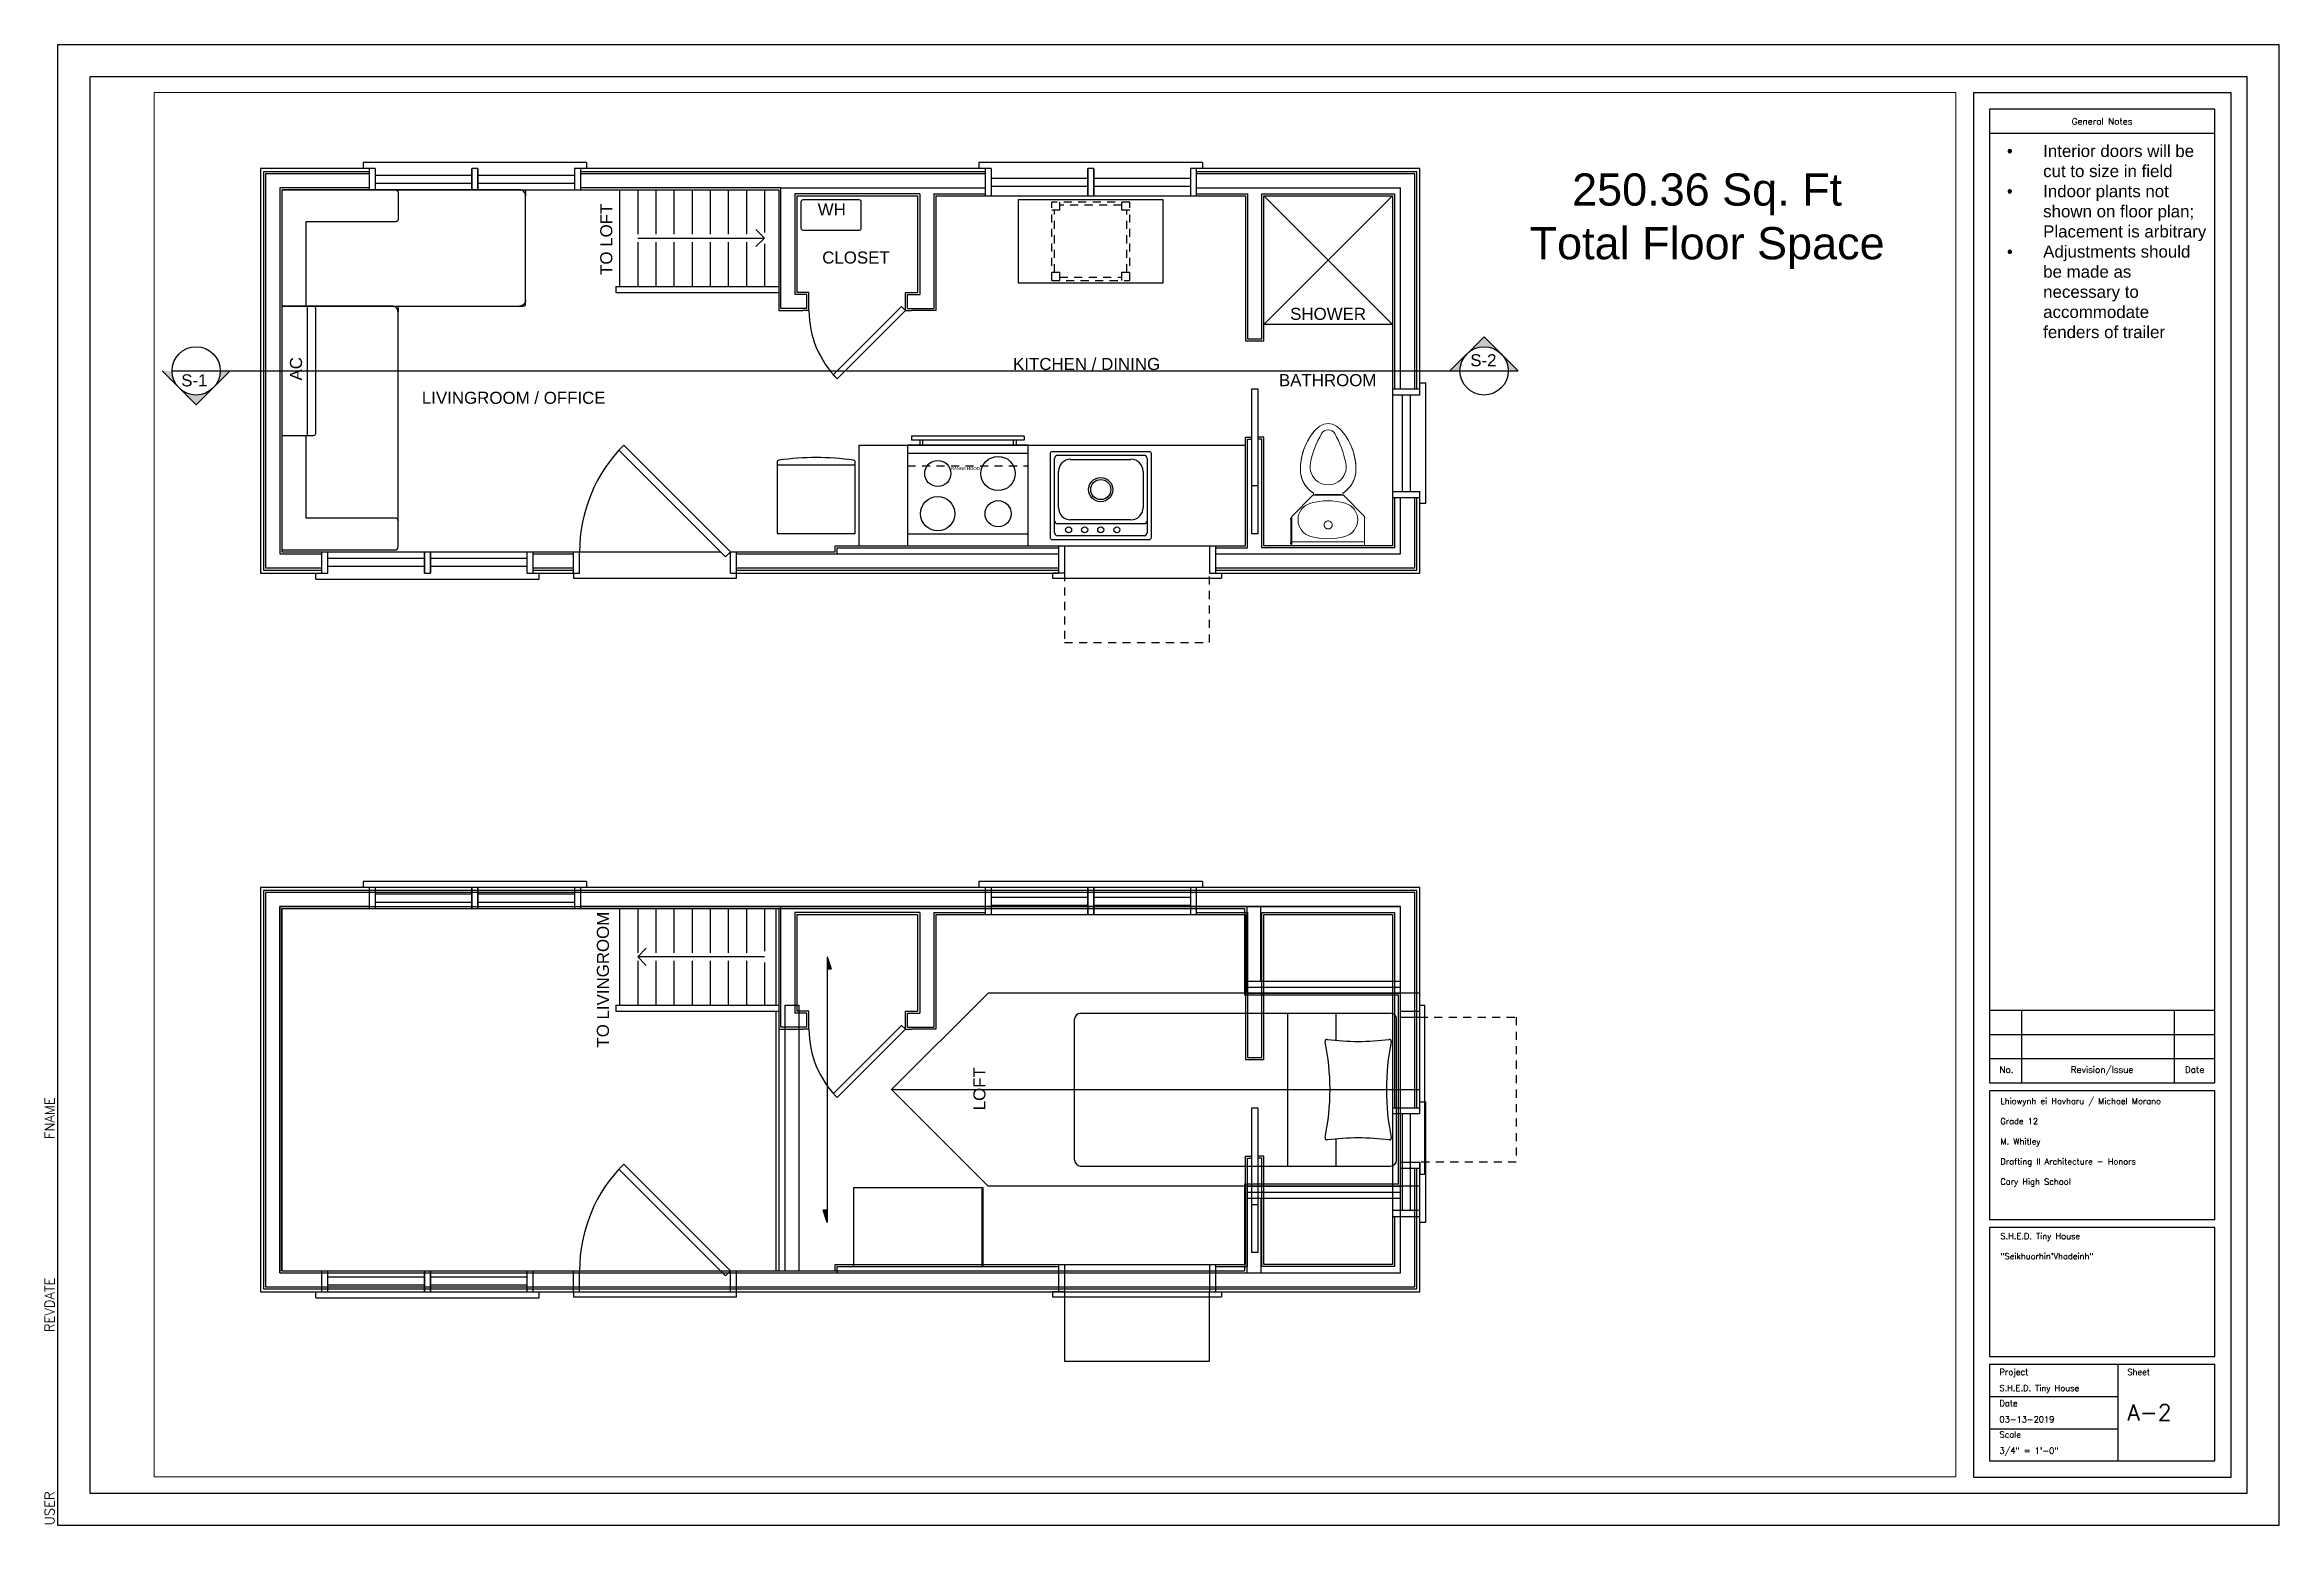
# Paper-space layout 'Floor Plan' of a CAD drawing. Header units: inches. Extents: x -0.2 to 34.5, y 0 to 23.
import ezdxf
from ezdxf.enums import TextEntityAlignment as Align

# ---------------------------------------------------------------- set-up
doc = ezdxf.new("R2010")
doc.units = ezdxf.units.IN
doc.header["$MEASUREMENT"] = 0
doc.linetypes.add('HIDDEN2', pattern=[0.1875, 0.125, -0.0625])
for name, color, linetype in [('Footprint', 253, 'Continuous'), ('Hidden Line', 7, 'HIDDEN2'), ('Plumbing', 4, 'Continuous'), ('Viewport', 5, 'Continuous')]:
    doc.layers.add(name, color=color, linetype=linetype)
doc.layers.add('P-SANR-FIXT', color=7, linetype='Continuous', lineweight=9)
doc.styles.add('Roman', font='romans')
doc.styles.get("Standard").update_dxf_attribs({"font": 'arial.ttf'})

# ---------------------------------------------------------------- blocks, each defined once
blk = doc.blocks.new('FamilyGeomCombi__2530-Back0')
at = {"layer": 'P-SANR-FIXT'}
for p, q in [((-6.11, 23.79), (-6.09, 23.84)), ((-4.14, 27.61), (-4.1, 27.67)), ((4.1, 27.66), (4.14, 27.6)), ((6.1, 23.83), (6.11, 23.79)), ((-6.72, 17.39), (-6.72, 17.41)), ((-6.7, 21.42), (-6.7, 21.45)), ((6.7, 21.46), (6.71, 21.4)), ((6.72, 17.41), (6.72, 17.4)), ((-3.8, 12.57), (-8.95, 7.43)), ((-6.17, 15.89), (-6.18, 15.91)), ((-5.29, 14.56), (-5.3, 14.57)), ((-3.88, 13.29), (-3.9, 13.3)), ((3.68, 12.63), (-3.68, 12.63)), ((-3.63, 13.15), (-3.63, 12.63)), ((-3.25, 12.78), (-3.13, 12.78)), ((-3.25, 12.78), (-3.25, 12.63)), ((-2.86, 12.79), (-3.14, 12.79)), ((-3.14, 12.79), (-3.14, 12.78)), ((-3.13, 12.78), (3.12, 12.78)), ((-2.86, 12.78), (-2.86, 12.79)), ((3.14, 12.79), (2.86, 12.79)), ((2.86, 12.79), (2.86, 12.78)), ((3.12, 12.78), (3.25, 12.78)), ((3.14, 12.78), (3.14, 12.79)), ((3.25, 12.63), (3.25, 12.78)), ((3.62, 12.63), (3.62, 13.15)), ((8.95, 7.43), (3.8, 12.57)), ((3.9, 13.3), (3.88, 13.28)), ((5.31, 14.57), (5.29, 14.55)), ((6.18, 15.91), (6.17, 15.89)), ((-9.32, 6.83), (-9.32, 6.55)), ((-9.3, 6.83), (-9.32, 6.83)), ((-9.32, 6.55), (-9.3, 6.55)), ((-9.3, 6.81), (-9.3, 6.94)), ((-9, 6.94), (-9.3, 6.94)), ((-9.3, 0.56), (-9.3, 6.81)), ((-9, 7.3), (-9, 1)), ((9, 1), (9, 7.3)), ((-9.32, 0.83), (-9.32, 0.55)), ((-9.3, 0.83), (-9.32, 0.83)), ((-9.32, 0.55), (-9.3, 0.55)), ((-9.3, 0.44), (-9.3, 0.56)), ((-9.3, 0.44), (-9, 0.44)), ((9, 1), (-9, 1)), ((-9, 1), (-9, 0)), ((9, 0), (9, 1))]:
    blk.add_line(p, q, dxfattribs=at)
for points in [[(-4.1, 27.67), (-3.87, 27.97), (-3.52, 28.42), (-3.14, 28.85), (-2.93, 29.07)], [(2.93, 29.07), (2.08, 29.77), (1.08, 30.22), (0, 30.4), (-1.08, 30.22), (-2.08, 29.77), (-2.93, 29.07)], [(2.93, 29.07), (3.31, 28.65), (3.68, 28.22), (4.03, 27.76), (4.1, 27.66)], [(-6.7, 21.45), (-6.61, 21.94), (-6.48, 22.52), (-6.33, 23.09), (-6.15, 23.66), (-6.11, 23.79)], [(-6.09, 23.84), (-5.95, 24.22), (-5.73, 24.77), (-5.49, 25.31), (-5.23, 25.85), (-5.12, 26.06)], [(-5.12, 26.06), (-4.83, 26.55), (-4.53, 27.04), (-4.21, 27.51), (-4.14, 27.61)], [(4.14, 27.6), (4.36, 27.3), (4.67, 26.82), (4.96, 26.33), (5.12, 26.06)], [(5.12, 26.06), (5.39, 25.53), (5.64, 24.99), (5.87, 24.44), (6.08, 23.89), (6.1, 23.83)], [(6.11, 23.79), (6.26, 23.32), (6.42, 22.75), (6.56, 22.17), (6.68, 21.59), (6.7, 21.46)], [(-6.91, 18.99), (-6.89, 19.58), (-6.86, 20.18), (-6.8, 20.77), (-6.72, 21.36), (-6.7, 21.42)], [(-6.72, 17.41), (-6.76, 17.56), (-6.81, 17.83), (-6.85, 18.11), (-6.88, 18.38), (-6.9, 18.66), (-6.91, 18.93), (-6.91, 18.99)], [(-6.18, 15.91), (-6.22, 16), (-6.34, 16.25), (-6.44, 16.5), (-6.54, 16.76), (-6.62, 17.03), (-6.69, 17.29), (-6.72, 17.39)], [(6.72, 17.4), (6.71, 17.35), (6.64, 17.08), (6.56, 16.82), (6.46, 16.56), (6.36, 16.3), (6.25, 16.05), (6.18, 15.91)], [(6.71, 21.4), (6.77, 21.01), (6.84, 20.42), (6.88, 19.82), (6.9, 19.23), (6.91, 18.99)], [(6.91, 18.99), (6.9, 18.71), (6.88, 18.44), (6.86, 18.16), (6.82, 17.89), (6.77, 17.62), (6.72, 17.41)], [(-5.3, 14.57), (-5.33, 14.6), (-5.51, 14.82), (-5.67, 15.04), (-5.82, 15.27), (-5.96, 15.51), (-6.1, 15.75), (-6.17, 15.89)], [(-4.14, 13.46), (-4.36, 13.63), (-4.57, 13.81), (-4.77, 14), (-4.97, 14.19), (-5.15, 14.39), (-5.29, 14.56)], [(-3.9, 13.3), (-3.97, 13.35), (-4.08, 13.42), (-4.14, 13.46)], [(-3.63, 13.15), (-3.74, 13.21), (-3.86, 13.27), (-3.88, 13.29)], [(3.88, 13.28), (3.8, 13.24), (3.68, 13.18), (3.62, 13.15)], [(4.14, 13.46), (4.03, 13.38), (3.92, 13.31), (3.9, 13.3)], [(5.29, 14.55), (5.19, 14.44), (5.01, 14.23), (4.81, 14.04), (4.61, 13.85), (4.4, 13.67), (4.18, 13.5), (4.14, 13.46)], [(6.17, 15.89), (6.13, 15.8), (5.99, 15.56), (5.85, 15.32), (5.7, 15.09), (5.54, 14.87), (5.37, 14.65), (5.31, 14.57)]]:
    blk.add_lwpolyline(points, dxfattribs=at)
for centre, radius, start, end in [((7.43, 19.26), 14.27, 136.5661, 151.5709), ((20.07, 15.5), 25, 150.2175, 168.2522), ((0, 26.99), 1.88, 29.7825, 150.2175), ((-20.07, 15.5), 25, 11.7478, 29.7825), ((-7.43, 19.26), 14.27, 28.4291, 43.4339), ((7.94, 18.99), 14.84, 151.5709, 180), ((-7.94, 18.99), 14.84, 0, 28.4291), ((0, 18.99), 6.91, 180, 233.187), ((0, 19.68), 4.5, 168.2522, 11.7478), ((0, 18.99), 6.91, 306.813, 0), ((-0.07, -5.23), 16.44, 75.1026, 104.8974), ((-2.12, 16.15), 3.36, 233.187, 243.4805), ((-3.68, 12.45), 0.172, 90, 135), ((2.12, 16.15), 3.36, 296.5195, 306.813), ((3.68, 12.45), 0.172, 45, 90), ((-8.83, 7.3), 0.172, 135, 180), ((-3.19, 6.5), 4.3, 104.8974, 180), ((-3.19, 6.5), 4.3, 180, 255.1026), ((3.05, 6.5), 4.3, 0, 75.1026), ((3.05, 6.5), 4.3, 284.8974, 360), ((8.83, 7.3), 0.172, 0, 45), ((-0.07, 18.23), 16.44, 255.1026, 284.8974)]:
    blk.add_arc(centre, radius, start, end, dxfattribs=at)
for points, start_tangent, end_tangent in [([(1.01, 5.22), (0.96, 5.52), (0.82, 5.8), (0.6, 6.02), (0.32, 6.17), (0.01, 6.22), (-0.3, 6.17), (-0.59, 6.02), (-0.81, 5.8), (-0.95, 5.52), (-0.99, 5.22)], (0, 1), (0, -1)), ([(-0.99, 5.22), (-0.98, 5.05), (-0.93, 4.88), (-0.9, 4.8), (-0.86, 4.73), (-0.82, 4.65), (-0.77, 4.58), (-0.71, 4.52), (-0.65, 4.46), (-0.58, 4.41), (-0.5, 4.36), (-0.43, 4.32), (-0.34, 4.28), (-0.17, 4.24), (0.01, 4.22), (0.19, 4.23), (0.36, 4.28), (0.44, 4.32), (0.52, 4.36), (0.59, 4.41), (0.66, 4.46), (0.72, 4.52), (0.78, 4.58), (0.83, 4.65), (0.88, 4.73), (0.92, 4.8), (0.95, 4.88), (0.99, 5.05), (1.01, 5.22)], (0, -1), (0, 1))]:
    blk.add_spline(points, degree=3, dxfattribs=dict(at, start_tangent=start_tangent, end_tangent=end_tangent))

psp = doc.layouts.new('Floor Plan')

# ---------------------------------------------------------------- hatches: boundary and pattern name
h = psp.add_hatch(color=256)
h.dxf.hatch_style = 1
h.paths.add_polyline_path([(21.777, 17.933, -0.18752), (21.876, 18.186), (21.622, 17.933)])
h.paths.add_polyline_path([(22.405, 18.21), (22.152, 18.463), (21.899, 18.21, -0.388708)])
h.paths.add_polyline_path([(22.429, 18.186, -0.18752), (22.527, 17.933), (22.682, 17.933)])
h = psp.add_hatch(color=256)
h.dxf.hatch_style = 1
h.paths.add_polyline_path([(1.876, 17.68), (1.622, 17.933), (1.777, 17.933, 0.18752)])
h.paths.add_polyline_path([(2.152, 17.403), (1.899, 17.657, 0.388708), (2.405, 17.657)])
h.paths.add_polyline_path([(2.429, 17.68, 0.18752), (2.527, 17.933), (2.682, 17.933)])
h = psp.add_hatch(color=256)
h.dxf.hatch_style = 1
h.paths.add_polyline_path([(11.949, 8.83), (11.949, 8.643), (12.012, 8.643)])
h = psp.add_hatch(color=256)
h.dxf.hatch_style = 1
h.paths.add_polyline_path([(11.949, 4.705), (11.949, 4.893), (11.887, 4.893)])

# ---------------------------------------------------------------- linework, layer by layer
for p, q in [((34.5, 23), (0, 23)), ((0, 23), (0, 0)), ((34.5, 0), (34.5, 23)), ((34, 22.5), (0.5, 22.5)), ((0.5, 22.5), (0.5, 0.5)), ((33.75, 22.25), (29.75, 22.25)), ((29.75, 22.25), (29.75, 0.75)), ((33.75, 0.75), (33.75, 22.25)), ((34, 0.5), (34, 22.5)), ((33.5, 22), (30, 22)), ((30, 22), (30, 6.875)), ((33.5, 6.875), (33.5, 22)), ((30, 21.625), (33.5, 21.625)), ((8.215, 21.168), (4.746, 21.168)), ((4.746, 21.168), (4.746, 21.074)), ((8.215, 21.168), (8.215, 21.074)), ((17.777, 21.168), (14.308, 21.168)), ((14.308, 21.168), (14.308, 21.074)), ((17.777, 21.168), (17.777, 21.074)), ((4.84, 21.074), (3.152, 21.074)), ((4.84, 21.027), (3.199, 21.027)), ((4.84, 20.996), (3.23, 20.996)), ((4.933, 21.074), (4.746, 21.074)), ((4.84, 21.074), (4.84, 20.746)), ((4.933, 21.074), (4.933, 20.746)), ((4.933, 20.972), (6.433, 20.972)), ((4.933, 20.972), (6.433, 20.972)), ((4.933, 20.847), (6.433, 20.847)), ((4.933, 20.847), (6.433, 20.847)), ((6.433, 20.746), (6.433, 21.074)), ((6.433, 21.074), (6.433, 20.746)), ((6.527, 21.074), (6.433, 21.074)), ((6.527, 21.074), (6.527, 20.746)), ((6.527, 20.746), (6.527, 21.074)), ((6.527, 20.972), (8.027, 20.972)), ((6.527, 20.972), (8.027, 20.972)), ((6.527, 20.847), (8.027, 20.847)), ((6.527, 20.847), (8.027, 20.847)), ((8.215, 21.074), (8.027, 21.074)), ((8.027, 21.074), (8.027, 20.746)), ((14.402, 21.074), (8.121, 21.074)), ((8.121, 21.074), (8.121, 20.746)), ((14.402, 21.027), (8.121, 21.027)), ((14.402, 20.996), (8.121, 20.996)), ((14.496, 21.074), (14.308, 21.074)), ((14.402, 21.074), (14.402, 20.652)), ((14.496, 21.074), (14.496, 20.652)), ((14.496, 20.925), (15.996, 20.925)), ((14.496, 20.925), (15.996, 20.925)), ((15.996, 20.652), (15.996, 21.074)), ((15.996, 21.074), (15.996, 20.652)), ((16.09, 21.074), (15.996, 21.074)), ((16.09, 20.652), (16.09, 21.074)), ((16.09, 21.074), (16.09, 20.652)), ((16.09, 20.925), (17.59, 20.925)), ((16.09, 20.925), (17.59, 20.925)), ((17.777, 21.074), (17.59, 21.074)), ((17.59, 21.074), (17.59, 20.652)), ((21.152, 21.074), (17.683, 21.074)), ((17.683, 21.074), (17.683, 20.652)), ((21.105, 21.027), (17.683, 21.027)), ((21.074, 20.996), (17.683, 20.996)), ((21.074, 17.652), (21.074, 20.996)), ((21.105, 17.652), (21.105, 21.027)), ((21.152, 17.652), (21.152, 21.074)), ((4.84, 20.777), (3.449, 20.777)), ((3.48, 20.746), (3.48, 15.121)), ((3.48, 20.746), (11.199, 20.746)), ((7.268, 19.033), (7.268, 20.652)), ((11.23, 20.777), (8.121, 20.777)), ((8.728, 20.746), (8.728, 19.246)), ((9.009, 20.746), (9.009, 20.058)), ((9.29, 20.746), (9.29, 20.058)), ((9.571, 20.746), (9.571, 20.058)), ((9.853, 20.746), (9.853, 20.058)), ((10.134, 20.746), (10.134, 20.058)), ((10.415, 20.746), (10.415, 20.058)), ((10.696, 20.746), (10.696, 20.058)), ((10.978, 20.746), (10.978, 20.084)), ((11.199, 20.746), (11.199, 18.871)), ((11.23, 18.902), (11.23, 20.777)), ((11.23, 20.777), (14.402, 20.777)), ((13.387, 20.683), (11.449, 20.683)), ((11.449, 20.683), (11.449, 19.121)), ((11.48, 20.652), (13.355, 20.652)), ((11.48, 20.652), (13.355, 20.652)), ((11.48, 20.652), (11.48, 19.152)), ((13.355, 20.652), (13.355, 19.152)), ((13.387, 20.683), (13.387, 19.121)), ((13.605, 20.683), (13.605, 18.902)), ((13.605, 20.683), (14.402, 20.683)), ((13.637, 20.652), (13.637, 18.871)), ((13.637, 20.652), (18.449, 20.652)), ((14.496, 20.8), (15.996, 20.8)), ((14.496, 20.8), (15.996, 20.8)), ((14.916, 20.589), (14.916, 19.302)), ((17.169, 20.589), (14.916, 20.589)), ((16.09, 20.8), (17.59, 20.8)), ((16.09, 20.8), (17.59, 20.8)), ((17.169, 19.302), (17.169, 20.589)), ((17.683, 20.777), (20.855, 20.777)), ((17.683, 20.683), (18.48, 20.683)), ((18.449, 20.652), (18.449, 18.402)), ((18.48, 20.683), (18.48, 18.433)), ((18.699, 20.777), (20.855, 20.777)), ((18.699, 18.433), (18.699, 20.683)), ((18.699, 20.683), (20.762, 20.683)), ((18.73, 18.402), (18.73, 20.652)), ((18.73, 20.652), (20.73, 20.652)), ((18.73, 20.652), (20.73, 18.652)), ((20.73, 20.652), (18.73, 18.652)), ((20.73, 20.652), (20.73, 15.214)), ((20.762, 20.683), (20.762, 17.652)), ((20.855, 17.652), (20.855, 20.777)), ((10.978, 19.996), (10.845, 20.128)), ((9.009, 19.996), (10.978, 19.996)), ((9.009, 19.933), (9.009, 19.246)), ((9.29, 19.933), (9.29, 19.246)), ((9.571, 19.933), (9.571, 19.246)), ((9.853, 19.933), (9.853, 19.246)), ((10.134, 19.933), (10.134, 19.246)), ((10.415, 19.933), (10.415, 19.246)), ((10.696, 19.933), (10.696, 19.246)), ((10.978, 19.996), (10.845, 19.863)), ((10.978, 19.907), (10.978, 19.246)), ((8.67, 19.246), (11.199, 19.246)), ((8.67, 19.246), (8.67, 19.152)), ((8.67, 19.152), (11.199, 19.152)), ((11.637, 19.121), (11.449, 19.121)), ((11.668, 19.152), (11.48, 19.152)), ((11.637, 18.902), (11.637, 19.121)), ((11.668, 18.871), (11.668, 19.152)), ((13.168, 18.871), (13.168, 19.152)), ((13.168, 19.152), (13.355, 19.152)), ((13.199, 18.902), (13.199, 19.121)), ((13.199, 19.121), (13.387, 19.121)), ((14.916, 19.302), (17.169, 19.302)), ((3.883, 16.931), (3.883, 18.935)), ((11.199, 18.871), (11.574, 18.871)), ((11.637, 18.902), (11.23, 18.902)), ((11.668, 18.871), (11.574, 18.871)), ((13.107, 18.932), (12.046, 17.871)), ((13.168, 18.871), (12.107, 17.81)), ((13.107, 18.932), (13.168, 18.871)), ((13.168, 18.871), (13.262, 18.871)), ((13.199, 18.902), (13.605, 18.902)), ((13.637, 18.871), (13.262, 18.871)), ((18.449, 18.402), (18.73, 18.402)), ((18.48, 18.433), (18.699, 18.433)), ((21.622, 17.933), (22.152, 18.463)), ((22.682, 17.933), (22.152, 18.463)), ((1.622, 17.933), (2.152, 17.403)), ((2.682, 17.933), (2.152, 17.403)), ((12.107, 17.81), (12.046, 17.871)), ((21.152, 17.746), (21.246, 17.746)), ((21.152, 17.558), (21.152, 17.746)), ((21.246, 15.871), (21.246, 17.746)), ((20.73, 17.652), (21.152, 17.652)), ((21.152, 17.558), (20.73, 17.558)), ((20.879, 17.558), (20.879, 16.058)), ((21.004, 17.558), (21.004, 16.058)), ((12.449, 16.777), (18.449, 16.777)), ((12.449, 15.214), (12.449, 16.777)), ((15.074, 16.777), (13.199, 16.777)), ((13.199, 16.777), (13.199, 15.214)), ((15.012, 16.918), (13.262, 16.918)), ((13.262, 16.918), (13.262, 16.855)), ((15.012, 16.855), (13.262, 16.855)), ((13.387, 16.855), (13.387, 16.777)), ((13.433, 16.855), (13.433, 16.777)), ((14.84, 16.855), (14.84, 16.777)), ((14.887, 16.855), (14.887, 16.777)), ((15.012, 16.918), (15.012, 16.855)), ((15.074, 15.214), (15.074, 16.777)), ((15.074, 15.308), (15.074, 16.683)), ((18.449, 15.214), (18.449, 16.902)), ((18.449, 16.902), (18.543, 16.902)), ((18.48, 15.183), (18.48, 16.871)), ((18.48, 16.871), (18.543, 16.871)), ((18.73, 16.902), (18.637, 16.902)), ((18.699, 16.871), (18.637, 16.871)), ((18.699, 15.183), (18.699, 16.871)), ((18.73, 15.214), (18.73, 16.902)), ((12.387, 16.468), (11.174, 16.468)), ((15.074, 16.652), (13.199, 16.652)), ((15.48, 15.418), (15.48, 16.574)), ((15.527, 16.621), (16.871, 16.621)), ((15.543, 15.808), (15.543, 16.371)), ((15.73, 16.558), (16.668, 16.558)), ((16.855, 16.371), (16.855, 15.808)), ((16.918, 16.574), (16.918, 15.418)), ((18.543, 16.152), (18.637, 16.152)), ((20.73, 16.058), (21.152, 16.058)), ((20.73, 15.964), (21.152, 15.964)), ((20.762, 15.964), (20.762, 15.183)), ((21.074, 14.871), (21.074, 15.964)), ((21.152, 15.871), (21.152, 16.058)), ((16.668, 15.621), (15.73, 15.621)), ((21.246, 15.871), (21.152, 15.871)), ((11.174, 15.405), (12.387, 15.405)), ((13.199, 15.402), (15.074, 15.402)), ((16.871, 15.558), (15.527, 15.558)), ((16.871, 15.371), (15.527, 15.371)), ((3.48, 15.121), (8.105, 15.121)), ((4.105, 14.793), (4.105, 15.121)), ((4.199, 14.793), (4.199, 15.121)), ((5.699, 15.019), (4.199, 15.019)), ((5.699, 15.019), (4.199, 15.019)), ((5.699, 15.121), (5.699, 14.793)), ((5.699, 14.793), (5.699, 15.121)), ((5.793, 15.121), (5.793, 14.793)), ((5.793, 14.793), (5.793, 15.121)), ((7.293, 15.019), (5.793, 15.019)), ((7.293, 15.019), (5.793, 15.019)), ((7.293, 14.793), (7.293, 15.121)), ((7.387, 14.793), (7.387, 15.121)), ((8.012, 14.793), (8.012, 15.121)), ((8.105, 14.793), (8.105, 15.121)), ((8.105, 15.121), (10.294, 15.121)), ((10.449, 14.793), (10.449, 15.121)), ((10.543, 14.793), (10.543, 15.121)), ((12.105, 15.089), (15.543, 15.089)), ((13.199, 15.214), (15.074, 15.214)), ((15.543, 15.214), (15.543, 14.793)), ((15.637, 15.214), (15.637, 14.793)), ((17.887, 15.214), (17.887, 14.793)), ((17.98, 15.214), (17.98, 14.793)), ((17.98, 15.183), (18.48, 15.183)), ((20.762, 15.183), (18.699, 15.183)), ((20.73, 15.214), (18.73, 15.214)), ((4.012, 14.793), (4.199, 14.793)), ((4.012, 14.699), (4.012, 14.793)), ((4.012, 14.699), (7.48, 14.699)), ((5.699, 14.894), (4.199, 14.894)), ((5.699, 14.894), (4.199, 14.894)), ((5.699, 14.793), (5.793, 14.793)), ((7.293, 14.894), (5.793, 14.894)), ((7.293, 14.894), (5.793, 14.894)), ((7.293, 14.793), (7.48, 14.793)), ((7.48, 14.699), (7.48, 14.793)), ((8.012, 14.793), (8.012, 14.714)), ((8.012, 14.714), (10.543, 14.714)), ((10.543, 14.871), (15.543, 14.871)), ((10.543, 14.714), (10.543, 14.793)), ((15.637, 14.793), (15.449, 14.793)), ((15.449, 14.793), (15.449, 14.714)), ((15.449, 14.714), (18.074, 14.714)), ((17.887, 14.793), (18.074, 14.793)), ((17.98, 14.871), (21.074, 14.871)), ((18.074, 14.793), (18.074, 14.714)), ((21.152, 9.908), (3.152, 9.908)), ((3.152, 9.908), (3.152, 3.627)), ((21.152, 7.893), (21.152, 9.908)), ((3.449, 3.924), (3.449, 9.611)), ((3.449, 9.611), (18.433, 9.611)), ((3.48, 3.955), (3.48, 9.58)), ((3.48, 9.58), (18.433, 9.58)), ((8.728, 9.58), (8.728, 8.08)), ((9.009, 9.58), (9.009, 8.893)), ((9.29, 9.58), (9.29, 8.893)), ((9.571, 9.58), (9.571, 8.893)), ((9.853, 9.58), (9.853, 8.893)), ((10.134, 9.58), (10.134, 8.893)), ((10.415, 9.58), (10.415, 8.893)), ((10.696, 9.58), (10.696, 8.893)), ((10.978, 9.58), (10.978, 8.919)), ((20.855, 9.611), (11.152, 9.611)), ((11.152, 9.58), (11.152, 8.08)), ((11.199, 9.58), (11.199, 3.955)), ((18.433, 9.58), (18.433, 8.236)), ((18.465, 9.611), (18.465, 8.268)), ((18.683, 8.455), (18.683, 9.611)), ((20.855, 3.924), (20.855, 9.611)), ((9.009, 8.83), (9.141, 8.963)), ((9.009, 8.83), (9.141, 8.963)), ((10.978, 8.83), (9.009, 8.83)), ((9.009, 8.83), (9.141, 8.698)), ((9.009, 8.83), (9.141, 8.698)), ((9.009, 8.768), (9.009, 8.08)), ((9.29, 8.768), (9.29, 8.08)), ((9.571, 8.768), (9.571, 8.08)), ((9.853, 8.768), (9.853, 8.08)), ((10.134, 8.768), (10.134, 8.08)), ((10.415, 8.768), (10.415, 8.08)), ((10.696, 8.768), (10.696, 8.08)), ((10.978, 8.742), (10.978, 8.08)), ((11.949, 8.83), (11.949, 4.705)), ((11.949, 8.83), (12.012, 8.643)), ((11.949, 8.643), (12.012, 8.643)), ((8.67, 8.08), (11.199, 8.08)), ((8.67, 8.08), (8.67, 7.986)), ((8.67, 7.986), (11.199, 7.986)), ((11.152, 7.986), (11.152, 3.955)), ((11.293, 8.08), (11.293, 3.955)), ((11.293, 8.08), (11.512, 8.08)), ((11.512, 8.08), (11.512, 3.955)), ((20.824, 8.236), (18.433, 8.236)), ((20.855, 8.268), (18.465, 8.268)), ((18.465, 8.268), (20.855, 8.268)), ((20.824, 5.299), (20.824, 8.236)), ((20.855, 7.986), (21.152, 7.986)), ((21.152, 8.08), (21.23, 8.08)), ((21.152, 7.893), (21.152, 8.08)), ((21.23, 5.455), (21.23, 8.08)), ((30, 8), (33.5, 8)), ((30.5, 6.875), (30.5, 8)), ((32.875, 6.875), (32.875, 8)), ((15.793, 5.674), (15.793, 7.861)), ((15.887, 7.955), (20.699, 7.955)), ((19.105, 5.58), (19.105, 7.955)), ((19.855, 7.534), (19.855, 7.955)), ((20.793, 5.674), (20.793, 7.861)), ((20.855, 7.893), (21.152, 7.893)), ((30, 7.625), (33.5, 7.625)), ((30, 7.25), (33.5, 7.25)), ((30, 6.875), (33.5, 6.875)), ((33.5, 6.75), (30, 6.75)), ((30, 6.75), (30, 4.75)), ((33.5, 4.75), (33.5, 6.75)), ((19.855, 5.58), (19.855, 6.001)), ((15.887, 5.58), (20.699, 5.58)), ((20.855, 5.643), (21.152, 5.643)), ((21.152, 3.627), (21.152, 5.643)), ((21.152, 5.643), (21.152, 5.455)), ((14.357, 4.018), (14.357, 5.229)), ((20.824, 5.299), (18.433, 5.299)), ((18.433, 5.299), (18.433, 3.955)), ((20.855, 5.268), (18.465, 5.268)), ((18.465, 5.268), (18.465, 3.924)), ((18.465, 5.268), (20.855, 5.268)), ((20.855, 5.549), (21.152, 5.549)), ((21.152, 5.455), (21.23, 5.455)), ((11.949, 4.893), (11.887, 4.893)), ((11.949, 4.705), (11.887, 4.893)), ((18.683, 5.08), (18.683, 3.924)), ((30, 4.75), (33.5, 4.75)), ((33.5, 4.625), (30, 4.625)), ((30, 4.625), (30, 2.625)), ((33.5, 2.625), (33.5, 4.625)), ((3.449, 3.924), (20.855, 3.924)), ((3.48, 3.955), (18.433, 3.955)), ((3.152, 3.627), (21.152, 3.627)), ((30, 2.625), (33.5, 2.625)), ((33.5, 2.5), (30, 2.5)), ((30, 2.5), (30, 1)), ((32, 1), (32, 2.5)), ((33.5, 1), (33.5, 2.5)), ((30, 2), (32, 2)), ((30, 1.5), (32, 1.5)), ((29.75, 0.75), (33.75, 0.75)), ((30, 1), (33.5, 1)), ((0.5, 0.5), (34, 0.5)), ((0, 0), (34.5, 0))]:
    psp.add_line(p, q)
at = {"transparency": 33554559}
psp.add_line((1.777, 17.933), (22.682, 17.933), dxfattribs=at)
for points in [[(3.152, 21.074), (3.152, 14.793), (4.105, 14.793)], [(3.199, 21.027), (3.199, 14.839), (4.105, 14.839)], [(3.23, 20.996), (3.23, 14.871), (4.105, 14.871)], [(3.449, 20.777), (3.449, 15.089), (4.105, 15.089)], [(3.449, 20.777), (3.449, 15.089), (4.105, 15.089)], [(11.78, 16.586), (11.774, 16.586)], [(17.98, 14.839), (21.105, 14.839), (21.105, 15.964)], [(17.98, 15.089), (20.855, 15.089), (20.855, 15.964)], [(17.98, 14.793), (21.152, 14.793), (21.152, 15.949)], [(7.387, 15.089), (8.012, 15.089)], [(7.387, 15.089), (8.012, 15.089)], [(10.449, 15.121), (12.074, 15.121), (12.074, 15.214), (18.449, 15.214)], [(10.543, 15.089), (12.105, 15.089), (12.105, 15.183), (15.543, 15.183)], [(7.387, 14.871), (8.012, 14.871)], [(7.387, 14.839), (8.012, 14.839)], [(7.387, 14.793), (8.105, 14.793)], [(10.449, 14.793), (15.543, 14.793)], [(10.543, 14.839), (15.543, 14.839)], [(21.105, 7.986), (21.105, 9.861), (3.199, 9.861), (3.199, 3.674), (21.105, 3.674), (21.105, 5.549)], [(21.074, 7.986), (21.074, 9.83), (3.23, 9.83), (3.23, 3.705), (21.074, 3.705), (21.074, 5.549)]]:
    psp.add_lwpolyline(points)
for points in [[(5.24, 20.746), (3.512, 20.746, 0.414214), (3.48, 20.714), (3.48, 18.971, 0.414214), (3.512, 18.939), (7.174, 18.939)], [(7.174, 20.746), (7.237, 20.746, -0.414214), (7.268, 20.714), (7.268, 20.652, 0.414214), (7.174, 20.746), (5.24, 20.746, -0.414214), (5.287, 20.699), (5.287, 20.293, -0.414214), (5.24, 20.246), (3.855, 20.246), (3.855, 18.939), (3.855, 18.935)], [(3.48, 18.908), (3.48, 15.183, 0.414214), (3.512, 15.152), (5.24, 15.152, 0.414214), (5.287, 15.199), (5.287, 15.605)], [(5.193, 18.939), (3.512, 18.939, 0.133435), (3.496, 18.935, 0.133435)], [(3.855, 16.931), (3.855, 15.652), (5.24, 15.652, -0.414214), (5.287, 15.605), (5.287, 18.846, 0.414214), (5.193, 18.939), (5.255, 18.939, -0.414214), (5.287, 18.908), (5.287, 18.846)], [(12.387, 15.405), (12.387, 16.514, 0.373249), (12.36, 16.545, 0.070654), (11.201, 16.546, 0.373695), (11.174, 16.515), (11.174, 15.405)]]:
    psp.add_lwpolyline(points, format="xyb")
for points in [[(11.574, 20.121), (12.449, 20.121, 0.414214), (12.48, 20.152), (12.48, 20.558, 0.414214), (12.449, 20.589), (11.574, 20.589, 0.414214), (11.543, 20.558), (11.543, 20.152, 0.414214)], [(4.008, 18.904, 0.414214), (3.976, 18.935), (3.48, 18.935), (3.48, 16.931), (3.976, 16.931, 0.414214), (4.008, 16.962)], [(7.174, 18.939), (7.237, 18.939, 0.414214), (7.268, 18.971), (7.268, 19.033, -0.414214)], [(15.418, 15.339), (15.418, 16.652, -0.414214), (15.449, 16.683), (16.949, 16.683, -0.414214), (16.98, 16.652), (16.98, 15.339, -0.414214), (16.949, 15.308), (15.449, 15.308, -0.414214)]]:
    psp.add_lwpolyline(points, format="xyb", close=True)
for points in [[(18.73, 20.652), (20.73, 20.652), (20.73, 18.652), (18.73, 18.652)], [(18.543, 15.402), (18.543, 17.652), (18.637, 17.652), (18.637, 15.402)], [(8.792, 16.778), (10.449, 15.121), (10.372, 15.043), (8.714, 16.701)], [(12.357, 4.018), (14.373, 4.018), (14.373, 5.244), (12.357, 5.244)]]:
    psp.add_lwpolyline(points, close=True)
for centre, radius in [((2.152, 17.933), 0.375), ((22.152, 17.933), 0.375), ((13.668, 16.339), 0.203), ((14.605, 16.339), 0.266), ((13.668, 15.714), 0.266), ((16.199, 16.089), 0.188), ((16.199, 16.089), 0.156), ((14.605, 15.714), 0.203), ((15.699, 15.464), 0.0469), ((15.949, 15.464), 0.0469), ((16.199, 15.464), 0.0469), ((16.449, 15.464), 0.0469)]:
    psp.add_circle(centre, radius)
for centre, radius, start, end in [((13.168, 18.871), 1.5, 180, 225), ((10.449, 15.121), 2.344, 135, 180), ((15.527, 16.574), 0.0469, 90, 180), ((15.73, 16.371), 0.188, 90, 180), ((16.668, 16.371), 0.188, 0, 90), ((16.871, 16.574), 0.0469, 0, 90), ((15.73, 15.808), 0.188, 180, 270), ((16.668, 15.808), 0.188, 270, 0), ((15.527, 15.605), 0.0469, 180, 270), ((15.527, 15.418), 0.0469, 180, 270), ((16.871, 15.605), 0.0469, 270, 0), ((16.871, 15.418), 0.0469, 270, 0), ((15.887, 7.861), 0.0938, 90, 180), ((20.699, 7.861), 0.0938, 0, 90), ((19.713, 7.519), 0.0312, 82.3653, 191.8178), ((16.123, 6.768), 3.636, 348.1822, 11.8178), ((20.197, 11.129), 3.612, 262.3653, 277.6347), ((24.27, 6.768), 3.636, 168.1822, 191.8178), ((20.681, 7.519), 0.0312, 348.1822, 97.6347), ((19.713, 6.017), 0.0312, 168.1822, 277.6347), ((20.197, 2.406), 3.612, 82.3653, 97.6347), ((20.681, 6.017), 0.0312, 262.3653, 11.8178), ((15.887, 5.674), 0.0938, 180, 270), ((20.699, 5.674), 0.0938, 270, 0)]:
    psp.add_arc(centre, radius, start, end)
at = {"layer": 'Footprint'}
for p, q in [((4.84, 9.908), (3.152, 9.908)), ((4.84, 9.861), (3.199, 9.861)), ((4.84, 9.83), (3.23, 9.83)), ((8.215, 10.002), (4.746, 10.002)), ((4.746, 10.002), (4.746, 9.908)), ((4.933, 9.908), (4.746, 9.908)), ((4.84, 9.908), (4.84, 9.58)), ((4.933, 9.908), (4.933, 9.58)), ((4.933, 9.807), (6.433, 9.807)), ((4.933, 9.807), (6.433, 9.807)), ((6.433, 9.58), (6.433, 9.908)), ((6.433, 9.908), (6.433, 9.58)), ((6.527, 9.908), (6.433, 9.908)), ((6.527, 9.908), (6.527, 9.58)), ((6.527, 9.58), (6.527, 9.908)), ((6.527, 9.807), (8.027, 9.807)), ((6.527, 9.807), (8.027, 9.807)), ((8.215, 9.908), (8.027, 9.908)), ((8.027, 9.908), (8.027, 9.58)), ((14.402, 9.908), (8.121, 9.908)), ((8.121, 9.908), (8.121, 9.58)), ((14.402, 9.861), (8.121, 9.861)), ((14.402, 9.83), (8.121, 9.83)), ((8.215, 10.002), (8.215, 9.908)), ((17.777, 10.002), (14.308, 10.002)), ((14.308, 10.002), (14.308, 9.908)), ((14.496, 9.908), (14.308, 9.908)), ((14.402, 9.908), (14.402, 9.486)), ((14.496, 9.908), (14.496, 9.486)), ((14.496, 9.76), (15.996, 9.76)), ((14.496, 9.76), (15.996, 9.76)), ((15.996, 9.486), (15.996, 9.908)), ((15.996, 9.908), (15.996, 9.486)), ((16.09, 9.908), (15.996, 9.908)), ((16.09, 9.486), (16.09, 9.908)), ((16.09, 9.908), (16.09, 9.486)), ((16.09, 9.76), (17.59, 9.76)), ((16.09, 9.76), (17.59, 9.76)), ((17.777, 9.908), (17.59, 9.908)), ((17.59, 9.908), (17.59, 9.486)), ((21.152, 9.908), (17.683, 9.908)), ((17.683, 9.908), (17.683, 9.486)), ((21.105, 9.861), (17.683, 9.861)), ((21.074, 9.83), (17.683, 9.83)), ((17.777, 10.002), (17.777, 9.908)), ((21.074, 6.486), (21.074, 9.83)), ((21.105, 6.486), (21.105, 9.861)), ((21.152, 6.486), (21.152, 9.908)), ((4.84, 9.611), (3.449, 9.611)), ((3.48, 9.58), (11.199, 9.58)), ((4.933, 9.682), (6.433, 9.682)), ((4.933, 9.682), (6.433, 9.682)), ((6.527, 9.682), (8.027, 9.682)), ((6.527, 9.682), (8.027, 9.682)), ((11.23, 9.611), (8.121, 9.611)), ((11.199, 9.58), (11.199, 7.705)), ((11.23, 7.736), (11.23, 9.611)), ((11.23, 9.611), (14.402, 9.611)), ((13.387, 9.518), (11.449, 9.518)), ((11.449, 9.518), (11.449, 7.955)), ((11.48, 9.486), (13.355, 9.486)), ((11.48, 9.486), (13.355, 9.486)), ((11.48, 9.486), (11.48, 7.986)), ((13.355, 9.486), (13.355, 7.986)), ((13.387, 9.518), (13.387, 7.955)), ((13.605, 9.518), (13.605, 7.736)), ((13.605, 9.518), (14.402, 9.518)), ((13.637, 9.486), (13.637, 7.705)), ((13.637, 9.486), (18.449, 9.486)), ((14.496, 9.635), (15.996, 9.635)), ((14.496, 9.635), (15.996, 9.635)), ((16.09, 9.635), (17.59, 9.635)), ((16.09, 9.635), (17.59, 9.635)), ((17.683, 9.611), (20.855, 9.611)), ((17.683, 9.518), (18.48, 9.518)), ((18.449, 9.486), (18.449, 7.236)), ((18.48, 9.518), (18.48, 7.268)), ((18.699, 9.611), (20.855, 9.611)), ((18.699, 7.268), (18.699, 9.518)), ((18.699, 9.518), (20.762, 9.518)), ((18.73, 7.236), (18.73, 9.486)), ((18.73, 9.486), (20.73, 9.486)), ((20.73, 9.486), (20.73, 4.049)), ((20.762, 9.518), (20.762, 6.486)), ((20.855, 6.486), (20.855, 9.611)), ((18.465, 8.455), (20.855, 8.455)), ((18.465, 8.361), (20.855, 8.361)), ((18.683, 8.455), (20.855, 8.455)), ((18.683, 8.361), (20.855, 8.361)), ((11.668, 7.986), (11.48, 7.986)), ((11.668, 7.705), (11.668, 7.986)), ((14.449, 8.268), (12.949, 6.768)), ((13.168, 7.705), (13.168, 7.986)), ((13.168, 7.986), (13.355, 7.986)), ((21.152, 8.268), (14.449, 8.268)), ((11.199, 7.705), (11.574, 7.705)), ((11.637, 7.736), (11.23, 7.736)), ((11.637, 7.955), (11.449, 7.955)), ((11.668, 7.705), (11.574, 7.705)), ((11.637, 7.736), (11.637, 7.955)), ((13.107, 7.766), (12.046, 6.705)), ((13.168, 7.705), (12.107, 6.644)), ((13.102, 7.771), (13.168, 7.705)), ((13.168, 7.705), (13.262, 7.705)), ((13.199, 7.736), (13.199, 7.955)), ((13.199, 7.955), (13.387, 7.955)), ((13.199, 7.736), (13.605, 7.736)), ((13.637, 7.705), (13.262, 7.705)), ((18.449, 7.236), (18.73, 7.236)), ((18.48, 7.268), (18.699, 7.268)), ((12.107, 6.644), (12.041, 6.711)), ((14.449, 5.268), (12.949, 6.768)), ((12.949, 6.768), (21.152, 6.768)), ((20.73, 6.486), (21.152, 6.486)), ((21.152, 6.393), (20.73, 6.393)), ((20.879, 6.393), (20.879, 4.893)), ((21.004, 6.393), (21.004, 4.893)), ((21.152, 6.58), (21.246, 6.58)), ((21.152, 6.393), (21.152, 6.58)), ((21.246, 4.705), (21.246, 6.58)), ((18.449, 4.049), (18.449, 5.736)), ((18.449, 5.736), (18.543, 5.736)), ((18.48, 4.018), (18.48, 5.705)), ((18.48, 5.705), (18.543, 5.705)), ((18.73, 5.736), (18.637, 5.736)), ((18.699, 5.705), (18.637, 5.705)), ((18.699, 4.018), (18.699, 5.705)), ((18.73, 4.049), (18.73, 5.736)), ((21.152, 5.268), (14.449, 5.268)), ((18.465, 5.174), (20.855, 5.174)), ((18.465, 5.08), (20.855, 5.08)), ((18.543, 4.986), (18.637, 4.986)), ((20.73, 4.893), (21.152, 4.893)), ((21.152, 4.705), (21.152, 4.893)), ((20.73, 4.799), (21.152, 4.799)), ((20.762, 4.799), (20.762, 4.018)), ((21.074, 3.705), (21.074, 4.799)), ((21.246, 4.705), (21.152, 4.705)), ((4.105, 3.627), (4.105, 3.955)), ((4.199, 3.627), (4.199, 3.955)), ((5.699, 3.854), (4.199, 3.854)), ((5.699, 3.854), (4.199, 3.854)), ((5.699, 3.955), (5.699, 3.627)), ((5.699, 3.627), (5.699, 3.955)), ((5.793, 3.955), (5.793, 3.627)), ((5.793, 3.627), (5.793, 3.955)), ((7.293, 3.854), (5.793, 3.854)), ((7.293, 3.854), (5.793, 3.854)), ((7.293, 3.627), (7.293, 3.955)), ((7.387, 3.627), (7.387, 3.955)), ((8.012, 3.627), (8.012, 3.955)), ((8.105, 3.627), (8.105, 3.955)), ((10.449, 3.627), (10.449, 3.955)), ((10.543, 3.627), (10.543, 3.955)), ((12.105, 3.924), (15.543, 3.924)), ((15.543, 4.049), (15.543, 3.627)), ((15.637, 4.049), (15.637, 3.627)), ((17.887, 4.049), (17.887, 3.627)), ((17.98, 4.049), (17.98, 3.627)), ((17.98, 4.018), (18.48, 4.018)), ((20.762, 4.018), (18.699, 4.018)), ((20.73, 4.049), (18.73, 4.049)), ((4.012, 3.627), (4.199, 3.627)), ((4.012, 3.533), (4.012, 3.627)), ((4.012, 3.533), (7.48, 3.533)), ((5.699, 3.729), (4.199, 3.729)), ((5.699, 3.729), (4.199, 3.729)), ((5.699, 3.627), (5.793, 3.627)), ((7.293, 3.729), (5.793, 3.729)), ((7.293, 3.729), (5.793, 3.729)), ((7.293, 3.627), (7.48, 3.627)), ((7.48, 3.533), (7.48, 3.627)), ((8.012, 3.627), (8.012, 3.549)), ((8.012, 3.549), (10.543, 3.549)), ((10.543, 3.705), (15.543, 3.705)), ((10.543, 3.549), (10.543, 3.627)), ((15.637, 3.627), (15.449, 3.627)), ((15.449, 3.627), (15.449, 3.549)), ((15.449, 3.549), (18.074, 3.549)), ((17.887, 3.627), (18.074, 3.627)), ((17.98, 3.705), (21.074, 3.705)), ((18.074, 3.627), (18.074, 3.549))]:
    psp.add_line(p, q, dxfattribs=at)
for points in [[(3.152, 9.908), (3.152, 3.627), (4.105, 3.627)], [(3.199, 9.861), (3.199, 3.674), (4.105, 3.674)], [(3.23, 9.83), (3.23, 3.705), (4.105, 3.705)], [(3.449, 9.611), (3.449, 3.924), (8.105, 3.924)], [(3.449, 9.611), (3.449, 3.924), (4.105, 3.924)], [(3.48, 9.58), (3.48, 3.955), (8.105, 3.955)], [(17.98, 3.674), (21.105, 3.674), (21.105, 4.799)], [(17.98, 3.924), (20.855, 3.924), (20.855, 4.799)], [(17.98, 3.627), (21.152, 3.627), (21.152, 4.783)], [(7.387, 3.924), (8.012, 3.924)], [(10.449, 3.955), (12.074, 3.955), (12.074, 4.049), (18.449, 4.049)], [(10.543, 3.924), (12.105, 3.924), (12.105, 4.018), (15.543, 4.018)], [(7.387, 3.705), (8.012, 3.705)], [(7.387, 3.674), (8.012, 3.674)], [(7.387, 3.627), (8.105, 3.627)], [(10.449, 3.627), (15.543, 3.627)], [(10.543, 3.674), (15.543, 3.674)], [(15.637, 3.627), (15.637, 2.549), (17.887, 2.549), (17.887, 3.627)]]:
    psp.add_lwpolyline(points, dxfattribs=at)
for points in [[(18.543, 4.236), (18.543, 6.486), (18.637, 6.486), (18.637, 4.236)], [(8.792, 5.612), (10.449, 3.955), (10.372, 3.878), (8.714, 5.535)]]:
    psp.add_lwpolyline(points, close=True, dxfattribs=at)
for centre, radius, start, end in [((13.168, 7.705), 1.5, 180, 225), ((10.449, 3.955), 2.344, 135, 180)]:
    psp.add_arc(centre, radius, start, end, dxfattribs=at)
at = {"layer": 'Hidden Line'}
for p, q in [((16.649, 20.552), (15.437, 20.552)), ((15.437, 19.339), (15.437, 20.552)), ((15.562, 20.427), (15.562, 20.552)), ((16.524, 20.505), (15.562, 20.505)), ((16.524, 20.427), (16.524, 20.552)), ((16.649, 19.339), (16.649, 20.552)), ((15.562, 20.427), (15.437, 20.427)), ((15.483, 19.464), (15.483, 20.427)), ((16.649, 20.427), (16.524, 20.427)), ((16.602, 19.464), (16.602, 20.427)), ((15.437, 19.464), (15.562, 19.464)), ((15.562, 19.339), (15.562, 19.464)), ((16.524, 19.464), (16.649, 19.464)), ((16.524, 19.339), (16.524, 19.464)), ((15.437, 19.339), (16.649, 19.339)), ((15.562, 19.386), (16.524, 19.386)), ((13.199, 16.457), (15.074, 16.457))]:
    psp.add_line(p, q, dxfattribs=at)
for points in [[(15.637, 14.793), (15.637, 13.714), (17.887, 13.714), (17.887, 14.793)], [(21.152, 7.893), (22.652, 7.893), (22.652, 5.643), (21.152, 5.643)]]:
    psp.add_lwpolyline(points, dxfattribs=at)

# ---------------------------------------------------------------- block references
at = {"layer": 'Plumbing', "xscale": 0.0625, "yscale": 0.0625, "zscale": 0.0625}
psp.add_blockref('FamilyGeomCombi__2530-Back0', (19.73, 15.214), dxfattribs=at)

# ---------------------------------------------------------------- texts
at = {"style": 'Roman'}
for s, p in [('General Notes', (31.748, 21.808)), ('No.', (30.264, 7.078)), ('Revision/Issue', (31.748, 7.078)), ('Date', (33.184, 7.078))]:
    psp.add_text(s, height=0.1, dxfattribs=at).set_placement(p, align=Align.MIDDLE_CENTER)
for s, p in [('TO LOFT', (8.614, 19.424)), ('AC', (3.796, 17.783)), ('TO LIVINGROOM', (8.562, 7.421)), ('LOFT', (14.408, 6.447))]:
    psp.add_text(s, height=0.1875, rotation=90).set_placement(p)
for s, height, p in [('WH', 0.1875, (11.804, 20.347)), ('CLOSET', 0.1875, (11.874, 19.6)), ('SHOWER', 0.1875, (19.14, 18.725)), ('KITCHEN / DINING', 0.1875, (14.837, 17.946)), ('S-2', 0.1875, (21.937, 18.005)), ('S-1', 0.1875, (1.92, 17.692)), ('BATHROOM', 0.1875, (18.966, 17.695)), ('LIVINGROOM / OFFICE', 0.1875, (5.657, 17.421)), ('RANGE HOOD', 0.0469, (13.873, 16.393))]:
    psp.add_text(s, height=height).set_placement(p)
for s, height, p in [('Project', 0.0938, (30.155, 2.335)), ('S.H.E.D. Tiny House', 0.09375, (30.155, 2.085)), ('Sheet', 0.0938, (32.14, 2.335)), ('Date', 0.0938, (30.155, 1.849)), ('A-2', 0.25, (32.14, 1.629)), ('03-13-2019', 0.0938, (30.155, 1.599)), ('Scale', 0.0938, (30.155, 1.363)), ('3/4" = 1\'-0"', 0.09375, (30.155, 1.113))]:
    psp.add_text(s, height=height, dxfattribs=at).set_placement(p)
at = {"insert": (30.198, 21.443), "char_height": 0.1875, "attachment_point": 1}
psp.add_mtext_dynamic_manual_height_columns('\\pxi-3,l3.38813,t3.38813;{\\fSymbol|b0|i0|c2|p18;·^I}Interior doors will be cut to size in field\\P{\\fSymbol|b0|i0|c2|p18;·^I}Indoor plants not shown on floor plan; Placement is arbitrary\\P{\\fSymbol|b0|i0|c2|p18;·^I}Adjustments should be made as necessary to accommodate fenders of trailer', width=3.19235, gutter_width=1.25, heights=[0], dxfattribs=at)
at = {"insert": (22.243, 21), "char_height": 0.5, "width": 6.74351, "attachment_point": 1}
psp.add_mtext('\\pxqc;250.36 Sq. Ft\\PTotal Floor Space', dxfattribs=at)
at = {"char_height": 0.09375, "attachment_point": 1, "style": 'Roman'}
for s, insert, width in [('Lhiowynh ei Havharu / Michael Morano\\P\\PGrade 12\\P\\PM. Whitley\\P\\PDrafting II Architecture - Honors\\P\\PCary High School', (30.168, 6.636), 3.16944), ('S.H.E.D. Tiny House\\P\\P"Seikhuorhin\'Vhadeinh"', (30.169, 4.54), 2.54469)]:
    psp.add_mtext(s, dxfattribs=dict(at, insert=insert, width=width))
at = {"color": 0, "style": 'Roman', "flags": 8}
for tag, p in [('FNAME', (-0.05, 6)), ('REVDATE', (-0.05, 3)), ('USER', (-0.05, 0))]:
    psp.add_attdef(tag, p, '', height=0.15, rotation=90, dxfattribs=at)

# ---------------------------------------------------------------- viewports
at = {"layer": 'Viewport'}
psp.add_viewport(center=(15.488, 11.505), size=(27.976, 21.4991), view_center_point=(605.967, 465.994), view_height=1031.95692, dxfattribs=at)

doc.saveas('drawing.dxf')
